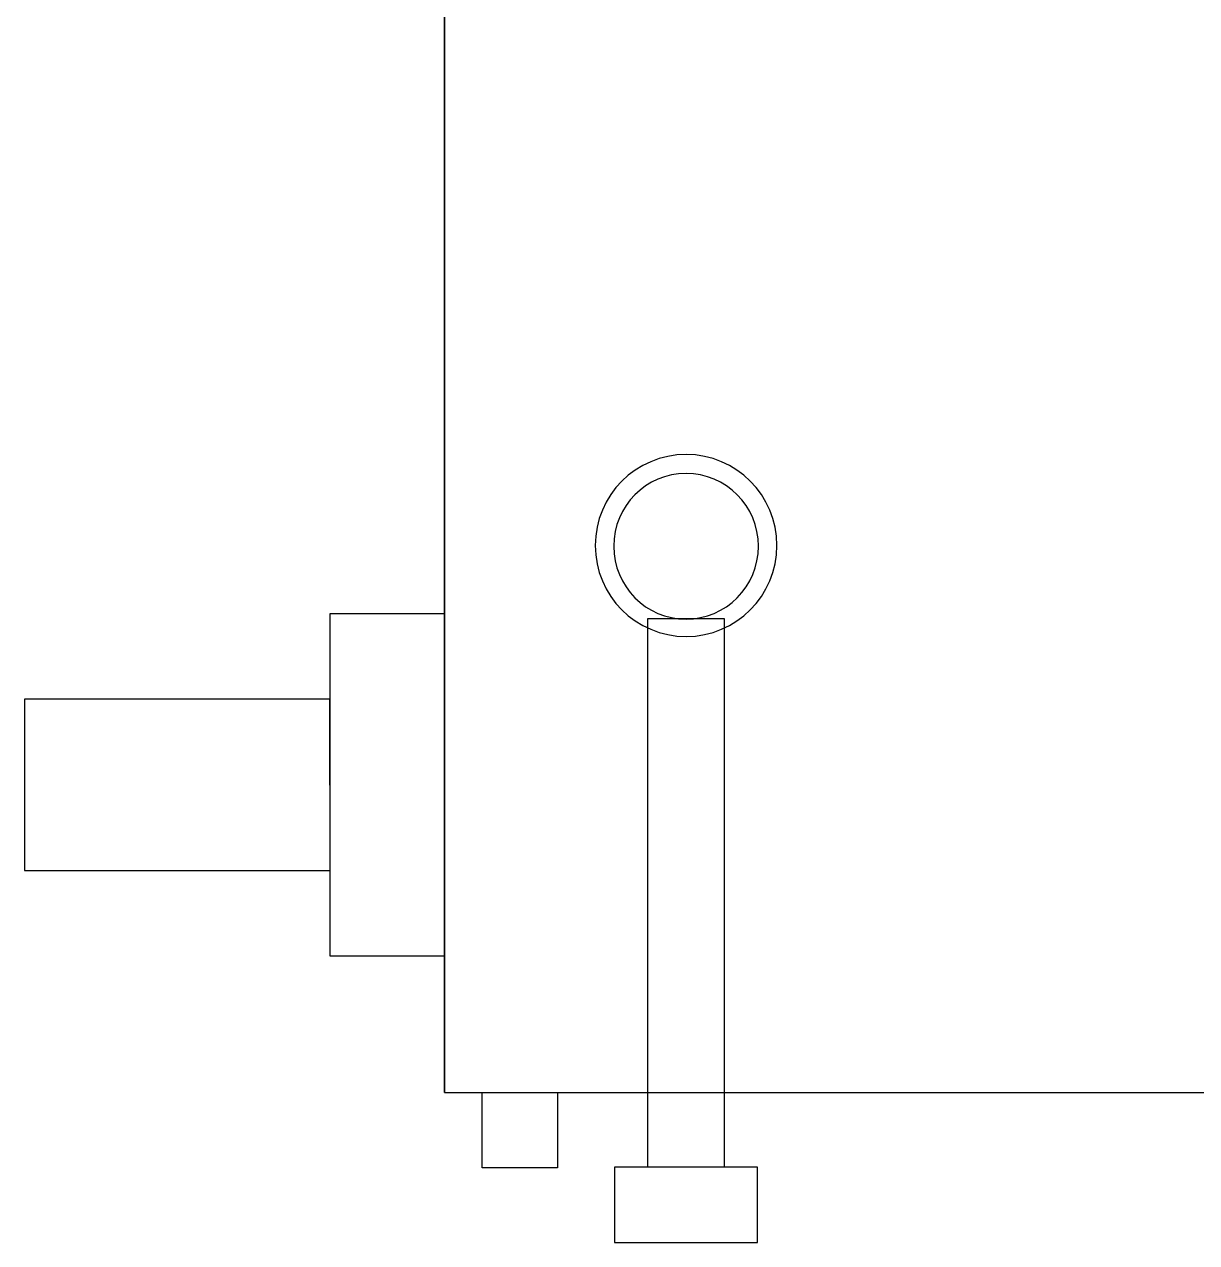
# Model space of a CAD drawing. Header units: inches. Extents: x 11 to 128, y 20 to 108.
# Drawn here: x 19.6013 to 19.9501, y 33.9839 to 34.3464 of the extents above; entities that cross this region are included whole.
import ezdxf

# ---------------------------------------------------------------- set-up
doc = ezdxf.new("R2010")
doc.units = ezdxf.units.IN
doc.header["$MEASUREMENT"] = 0
doc.layers.add('PDF9_Geometry', color=7, linetype='Continuous')

# ---------------------------------------------------------------- blocks, each defined once
blk = doc.blocks.new('2')
at = {"layer": 'PDF9_Geometry', "lineweight": 25}
for p, q in [((27.9519, 32.37727), (27.9519, 32.05166)), ((27.9519, 32.05166), (27.9519, 32.37727)), ((27.9519, 32.37727), (27.9519, 32.05166)), ((27.9519, 32.17823), (27.92156, 32.17823)), ((27.92156, 32.17823), (27.92156, 32.08779)), ((28.0057, 32.03189), (28.0057, 32.17703)), ((28.0057, 32.17703), (28.01567, 32.17703)), ((28.01567, 32.17703), (28.02585, 32.17703)), ((28.02585, 32.17703), (28.02585, 32.03189)), ((27.92156, 32.15567), (27.84074, 32.15567)), ((27.84074, 32.15567), (27.84074, 32.11035)), ((27.92156, 32.13291), (27.92156, 32.15567)), ((27.84074, 32.11035), (27.92156, 32.11035)), ((27.92156, 32.08779), (27.9519, 32.08779)), ((27.9519, 32.08779), (27.9519, 32.05166)), ((27.9519, 32.05166), (28.4189, 32.05166)), ((27.9519, 32.05166), (28.03294, 32.05166)), ((27.9519, 32.05166), (27.97183, 32.05166)), ((27.96186, 32.03169), (27.96186, 32.05166)), ((27.97183, 32.05166), (27.98179, 32.05166)), ((27.98179, 32.05166), (27.98179, 32.03169)), ((27.98179, 32.03169), (27.96186, 32.03169)), ((28.01567, 32.03189), (27.99685, 32.03189)), ((27.99685, 32.03189), (27.99685, 32.01193)), ((28.01567, 32.03189), (28.0057, 32.03189)), ((28.03471, 32.03189), (28.01567, 32.03189)), ((28.02585, 32.03189), (28.01567, 32.03189)), ((28.03471, 32.01193), (28.03471, 32.03189)), ((27.99685, 32.01193), (28.01567, 32.01193)), ((28.01567, 32.01193), (28.03471, 32.01193))]:
    blk.add_line(p, q, dxfattribs=at)
for points in [[(28.01578, 32.22036), (28.00251, 32.22036), (27.99175, 32.20958), (27.99175, 32.1963)], [(28.0398, 32.1963), (28.0398, 32.20958), (28.02905, 32.22036), (28.01578, 32.22036)], [(28.01578, 32.21536), (28.0052, 32.21536), (27.99663, 32.20674), (27.99663, 32.1961)], [(28.03493, 32.1961), (28.03493, 32.20674), (28.02636, 32.21536), (28.01578, 32.21536)], [(27.99175, 32.1963), (27.99175, 32.18301), (28.00251, 32.17224), (28.01578, 32.17224)], [(27.99663, 32.1961), (27.99663, 32.18546), (28.0052, 32.17683), (28.01578, 32.17683)], [(28.01578, 32.17224), (28.02905, 32.17224), (28.0398, 32.18301), (28.0398, 32.1963)], [(28.01578, 32.17683), (28.02636, 32.17683), (28.03493, 32.18546), (28.03493, 32.1961)]]:
    blk.add_open_spline(points, degree=3, dxfattribs=at)

msp = doc.modelspace()

# ---------------------------------------------------------------- block references
at = {"xscale": 1.125, "yscale": 1.125, "zscale": 1.125}
msp.add_blockref('2', (-11.71956, -2.0295), dxfattribs=at)

doc.saveas('drawing.dxf')
